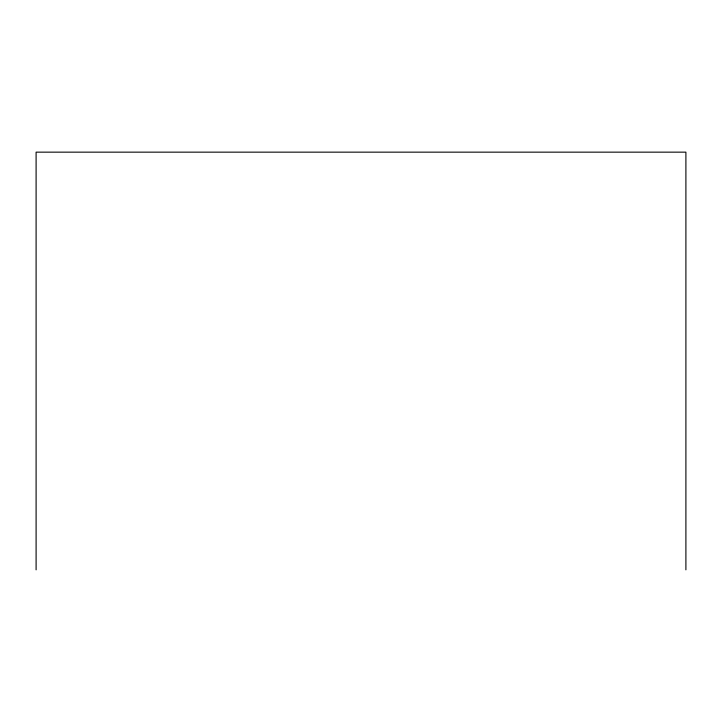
<?xml version="1.0" encoding="UTF-8"?>
<svg xmlns="http://www.w3.org/2000/svg" width="722" height="722" viewBox="0 0 722 722"><rect width="100%" height="100%" fill="white"/><g stroke="black" fill="none" stroke-linecap="round" stroke-linejoin="round"><path stroke-width="1.08" d="M685.9 569.848L685.9 152.152L36.1 152.152L36.1 569.848"/></g></svg>
